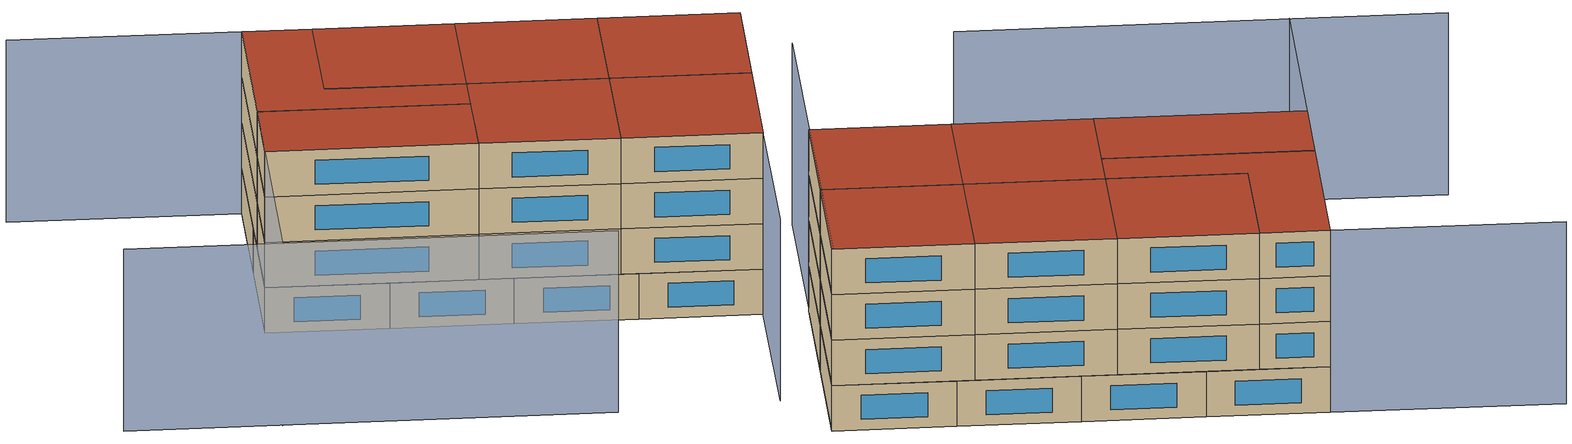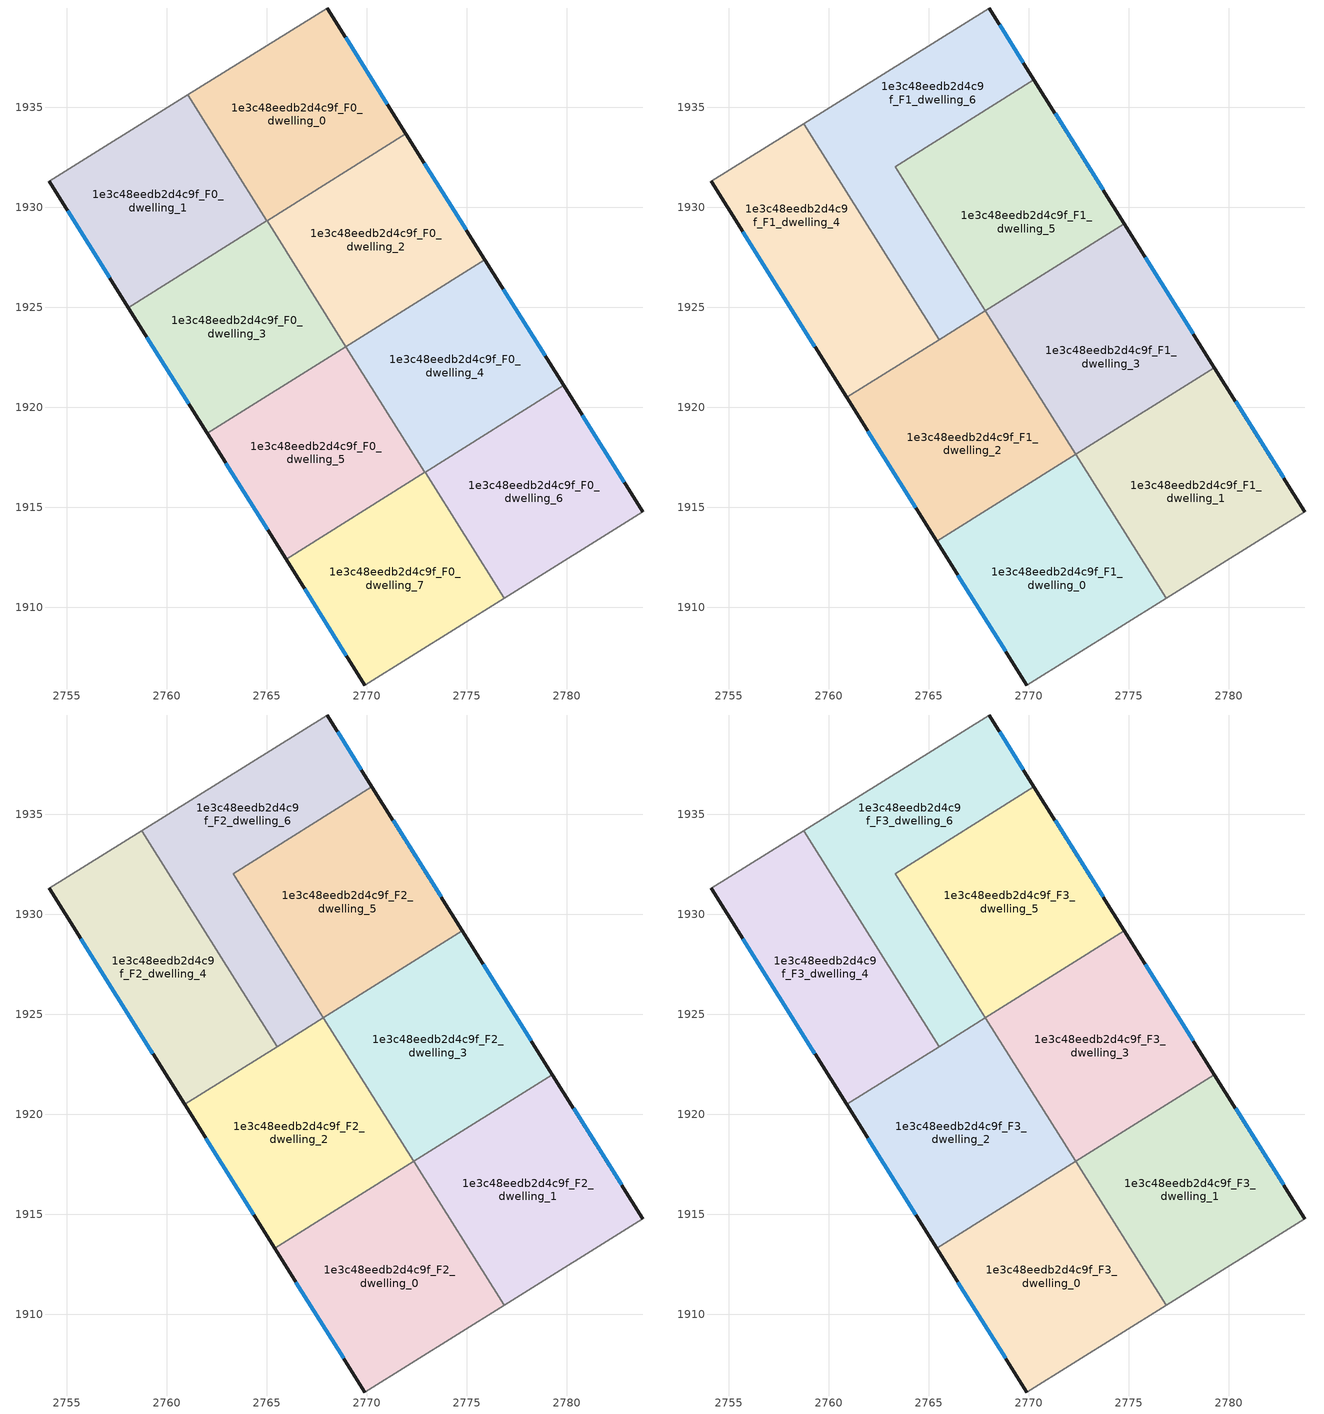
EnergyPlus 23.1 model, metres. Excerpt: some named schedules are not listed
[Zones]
1e3c48eedb2d4c9f_F0_dwelling_0
 floor ground (EU_floor_Construction): 2768.01,1939.96 2771.95,1933.68 2765,1929.33 2761.06,1935.62 z0
 wall outside (EU_wall_Construction): 2771.95,1933.68 2768.01,1939.96 z0:3
 wall to 1e3c48eedb2d4c9f_F0_dwelling_1 (EU_wall_Construction): 2761.06,1935.62 2765,1929.33 z0:3
 wall adiabatic (EU_wall_Construction): 2768.01,1939.96 2761.06,1935.62 z0:3
 wall to 1e3c48eedb2d4c9f_F0_dwelling_2 (EU_wall_Construction): 2765.01,1929.33 2771.95,1933.68 z0:3
 wall to 1e3c48eedb2d4c9f_F0_dwelling_3 (EU_wall_Construction): 2765,1929.33 2765.01,1929.33 z0:3
 window (EU_Window_Construction): 2771.02,1935.15 2768.94,1938.48 z0.7:2.3
1e3c48eedb2d4c9f_F0_dwelling_1
 floor ground (EU_floor_Construction): 2761.06,1935.62 2765,1929.33 2758.08,1924.99 2754.12,1931.3 z0
 wall outside (EU_wall_Construction): 2754.12,1931.3 2758.08,1924.99 z0:3
 wall adiabatic (EU_wall_Construction): 2761.06,1935.62 2754.12,1931.3 z0:3
 wall to 1e3c48eedb2d4c9f_F0_dwelling_3 (EU_wall_Construction): 2758.08,1924.99 2765,1929.33 z0:3
 window (EU_Window_Construction): 2755.05,1929.82 2757.15,1926.47 z0.7:2.3
1e3c48eedb2d4c9f_F0_dwelling_2
 floor ground (EU_floor_Construction): 2771.95,1933.68 2775.89,1927.39 2768.96,1923.04 2765.01,1929.33 z0
 wall outside (EU_wall_Construction): 2775.89,1927.39 2771.95,1933.68 z0:3
 wall to 1e3c48eedb2d4c9f_F0_dwelling_3 (EU_wall_Construction): 2765.01,1929.33 2768.96,1923.04 z0:3
 wall to 1e3c48eedb2d4c9f_F0_dwelling_4 (EU_wall_Construction): 2768.96,1923.04 2775.89,1927.39 z0:3
 window (EU_Window_Construction): 2774.97,1928.86 2772.87,1932.2 z0.7:2.3
1e3c48eedb2d4c9f_F0_dwelling_3
 floor ground (EU_floor_Construction): 2765.01,1929.33 2768.96,1923.04 2762.02,1918.7 2758.08,1924.99 z0
 wall outside (EU_wall_Construction): 2758.08,1924.99 2762.02,1918.7 z0:3
 wall to 1e3c48eedb2d4c9f_F0_dwelling_5 (EU_wall_Construction): 2762.02,1918.7 2768.96,1923.04 z0:3
 window (EU_Window_Construction): 2759.01,1923.51 2761.1,1920.17 z0.7:2.3
1e3c48eedb2d4c9f_F0_dwelling_4
 floor ground (EU_floor_Construction): 2775.89,1927.39 2779.84,1921.09 2772.9,1916.75 2768.96,1923.04 z0
 wall outside (EU_wall_Construction): 2779.84,1921.09 2775.89,1927.39 z0:3
 wall to 1e3c48eedb2d4c9f_F0_dwelling_5 (EU_wall_Construction): 2768.96,1923.04 2772.9,1916.75 z0:3
 wall to 1e3c48eedb2d4c9f_F0_dwelling_6 (EU_wall_Construction): 2772.91,1916.75 2779.84,1921.09 z0:3
 wall to 1e3c48eedb2d4c9f_F0_dwelling_7 (EU_wall_Construction): 2772.9,1916.75 2772.91,1916.75 z0:3
 window (EU_Window_Construction): 2778.91,1922.57 2776.82,1925.91 z0.7:2.3
 ceiling adiabatic (EU_roof_Construction): 2779.84,1921.09 2779.27,1921.99 2772.34,1917.65 2772.9,1916.75 z3
1e3c48eedb2d4c9f_F0_dwelling_5
 floor ground (EU_floor_Construction): 2768.96,1923.04 2772.9,1916.75 2765.97,1912.4 2762.02,1918.7 z0
 wall outside (EU_wall_Construction): 2762.02,1918.7 2765.97,1912.4 z0:3
 wall to 1e3c48eedb2d4c9f_F0_dwelling_7 (EU_wall_Construction): 2765.97,1912.4 2772.9,1916.75 z0:3
 window (EU_Window_Construction): 2762.95,1917.22 2765.04,1913.88 z0.7:2.3
1e3c48eedb2d4c9f_F0_dwelling_6
 floor ground (EU_floor_Construction): 2779.84,1921.09 2783.79,1914.78 2776.86,1910.46 2772.91,1916.75 z0
 wall outside (EU_wall_Construction): 2783.79,1914.78 2779.84,1921.09 z0:3
 wall to 1e3c48eedb2d4c9f_F0_dwelling_7 (EU_wall_Construction): 2772.91,1916.75 2776.86,1910.46 z0:3
 wall adiabatic (EU_wall_Construction): 2776.86,1910.46 2783.79,1914.78 z0:3
 window (EU_Window_Construction): 2782.87,1916.26 2780.77,1919.61 z0.7:2.3
1e3c48eedb2d4c9f_F0_dwelling_7
 floor ground (EU_floor_Construction): 2772.91,1916.75 2776.86,1910.46 2769.9,1906.13 2765.97,1912.4 z0
 wall outside (EU_wall_Construction): 2765.97,1912.4 2769.9,1906.13 z0:3
 wall adiabatic (EU_wall_Construction): 2769.9,1906.13 2776.86,1910.46 z0:3
 window (EU_Window_Construction): 2766.89,1910.93 2768.97,1907.6 z0.7:2.3
1e3c48eedb2d4c9f_F1_dwelling_0
 floor to 1e3c48eedb2d4c9f_F0_dwelling_7 (EU_floor_Construction): 2772.91,1916.75 2776.85,1910.46 2769.9,1906.13 2765.97,1912.4 z3
 floor to 1e3c48eedb2d4c9f_F0_dwelling_5 (EU_floor_Construction): 2772.34,1917.65 2772.9,1916.75 2765.97,1912.4 2765.4,1913.3 z3
 floor adiabatic (EU_floor_Construction): 2772.35,1917.65 2772.91,1916.75 2772.9,1916.75 2772.34,1917.65 z3
 wall outside (EU_wall_Construction): 2765.4,1913.3 2769.9,1906.13 z3:6
 wall adiabatic (EU_wall_Construction): 2769.9,1906.13 2776.85,1910.46 z3:6
 wall to 1e3c48eedb2d4c9f_F1_dwelling_2 (EU_wall_Construction): 2772.34,1917.65 2765.4,1913.3 z3:6
 wall to 1e3c48eedb2d4c9f_F1_dwelling_1 (EU_wall_Construction): 2776.85,1910.46 2772.35,1917.65 z3:6
 wall to 1e3c48eedb2d4c9f_F1_dwelling_3 (EU_wall_Construction): 2772.35,1917.65 2772.34,1917.65 z3:6
 window (EU_Window_Construction): 2766.46,1911.62 2768.84,1907.81 z3.7:5.3
1e3c48eedb2d4c9f_F1_dwelling_1
 floor to 1e3c48eedb2d4c9f_F0_dwelling_6 (EU_floor_Construction): 2779.84,1921.09 2783.79,1914.78 2776.86,1910.46 2772.91,1916.75 z3
 floor adiabatic (EU_floor_Construction): 2779.27,1921.99 2779.84,1921.09 2772.91,1916.75 2772.35,1917.65 z3
 wall outside (EU_wall_Construction): 2783.79,1914.78 2779.27,1921.99 z3:6
 wall adiabatic (EU_wall_Construction): 2776.85,1910.46 2783.79,1914.78 z3:6
 wall to 1e3c48eedb2d4c9f_F1_dwelling_3 (EU_wall_Construction): 2779.27,1921.99 2772.35,1917.65 z3:6
 window (EU_Window_Construction): 2782.73,1916.47 2780.34,1920.3 z3.7:5.3
1e3c48eedb2d4c9f_F1_dwelling_2
 floor to 1e3c48eedb2d4c9f_F0_dwelling_5 (EU_floor_Construction): 2768.96,1923.04 2772.34,1917.65 2765.4,1913.3 2762.02,1918.7 z3
 floor to 1e3c48eedb2d4c9f_F0_dwelling_3 (EU_floor_Construction): 2767.83,1924.84 2768.96,1923.04 2762.02,1918.7 2760.9,1920.49 z3
 wall outside (EU_wall_Construction): 2760.9,1920.49 2765.4,1913.3 z3:6
 wall to 1e3c48eedb2d4c9f_F1_dwelling_3 (EU_wall_Construction): 2772.34,1917.65 2767.83,1924.84 z3:6
 wall to 1e3c48eedb2d4c9f_F1_dwelling_4 (EU_wall_Construction): 2765.51,1923.39 2760.9,1920.49 z3:6
 wall to 1e3c48eedb2d4c9f_F1_dwelling_6 (EU_wall_Construction): 2767.83,1924.84 2765.51,1923.39 z3:6
 window (EU_Window_Construction): 2761.95,1918.8 2764.34,1914.99 z3.7:5.3
1e3c48eedb2d4c9f_F1_dwelling_3
 floor to 1e3c48eedb2d4c9f_F0_dwelling_4 (EU_floor_Construction): 2775.89,1927.39 2779.27,1921.99 2772.34,1917.65 2768.96,1923.04 z3
 floor to 1e3c48eedb2d4c9f_F0_dwelling_2 (EU_floor_Construction): 2774.77,1929.18 2775.89,1927.39 2768.96,1923.04 2767.83,1924.84 z3
 wall outside (EU_wall_Construction): 2779.27,1921.99 2774.77,1929.18 z3:6
 wall to 1e3c48eedb2d4c9f_F1_dwelling_5 (EU_wall_Construction): 2774.77,1929.18 2767.83,1924.84 z3:6
 window (EU_Window_Construction): 2778.22,1923.68 2775.82,1927.5 z3.7:5.3
1e3c48eedb2d4c9f_F1_dwelling_4
 floor to 1e3c48eedb2d4c9f_F0_dwelling_1 (EU_floor_Construction): 2758.75,1934.18 2762.7,1927.88 2758.08,1924.99 2754.12,1931.3 z3
 floor to 1e3c48eedb2d4c9f_F0_dwelling_3 (EU_floor_Construction): 2762.7,1927.88 2765.51,1923.39 2760.9,1920.49 2758.08,1924.99 z3
 wall outside (EU_wall_Construction): 2754.12,1931.3 2760.9,1920.49 z3:6
 wall adiabatic (EU_wall_Construction): 2758.75,1934.18 2754.12,1931.3 z3:6
 wall to 1e3c48eedb2d4c9f_F1_dwelling_6 (EU_wall_Construction): 2765.51,1923.39 2758.75,1934.18 z3:6
 window (EU_Window_Construction): 2755.71,1928.76 2759.31,1923.03 z3.7:5.3
1e3c48eedb2d4c9f_F1_dwelling_5
 floor to 1e3c48eedb2d4c9f_F0_dwelling_2 (EU_floor_Construction): 2771.95,1933.68 2774.77,1929.18 2767.83,1924.84 2765.01,1929.34 z3
 floor to 1e3c48eedb2d4c9f_F0_dwelling_0 (EU_floor_Construction): 2770.26,1936.38 2771.95,1933.68 2765.01,1929.34 2763.32,1932.03 z3
 wall outside (EU_wall_Construction): 2774.77,1929.18 2770.26,1936.38 z3:6
 wall to 1e3c48eedb2d4c9f_F1_dwelling_6 (EU_wall_Construction): 2770.26,1936.38 2763.32,1932.03 2767.83,1924.84 z3:6
 window (EU_Window_Construction): 2773.71,1930.87 2771.31,1934.69 z3.7:5.3
1e3c48eedb2d4c9f_F1_dwelling_6
 floor to 1e3c48eedb2d4c9f_F0_dwelling_0 (EU_floor_Construction): 2768.01,1939.96 2770.26,1936.38 2763.32,1932.03 2765.01,1929.34 2765,1929.33 2761.06,1935.62 z3
 floor to 1e3c48eedb2d4c9f_F0_dwelling_1 (EU_floor_Construction): 2761.06,1935.62 2765,1929.33 2762.7,1927.88 2758.75,1934.18 z3
 floor to 1e3c48eedb2d4c9f_F0_dwelling_3 (EU_floor_Construction): 2765.01,1929.33 2767.83,1924.84 2765.51,1923.39 2762.7,1927.88 z3
 wall outside (EU_wall_Construction): 2770.26,1936.38 2768.01,1939.96 z3:6
 wall adiabatic (EU_wall_Construction): 2768.01,1939.96 2758.75,1934.18 z3:6
 window (EU_Window_Construction): 2769.73,1937.22 2768.54,1939.12 z3.7:5.3
1e3c48eedb2d4c9f_F2_dwelling_0
 floor to 1e3c48eedb2d4c9f_F1_dwelling_0 (EU_floor_Construction): 2772.35,1917.65 2776.85,1910.46 2769.9,1906.13 2765.4,1913.3 2772.34,1917.65 z6
 wall outside (EU_wall_Construction): 2765.4,1913.3 2769.9,1906.13 z6:9
 wall adiabatic (EU_wall_Construction): 2769.9,1906.13 2776.85,1910.46 z6:9
 wall to 1e3c48eedb2d4c9f_F2_dwelling_2 (EU_wall_Construction): 2772.34,1917.65 2765.4,1913.3 z6:9
 wall to 1e3c48eedb2d4c9f_F2_dwelling_1 (EU_wall_Construction): 2776.85,1910.46 2772.35,1917.65 z6:9
 wall to 1e3c48eedb2d4c9f_F2_dwelling_3 (EU_wall_Construction): 2772.35,1917.65 2772.34,1917.65 z6:9
 window (EU_Window_Construction): 2766.46,1911.62 2768.84,1907.81 z6.7:8.3
1e3c48eedb2d4c9f_F2_dwelling_1
 floor to 1e3c48eedb2d4c9f_F1_dwelling_1 (EU_floor_Construction): 2779.27,1921.99 2783.79,1914.78 2776.85,1910.46 2772.35,1917.65 z6
 wall outside (EU_wall_Construction): 2783.79,1914.78 2779.27,1921.99 z6:9
 wall adiabatic (EU_wall_Construction): 2776.85,1910.46 2783.79,1914.78 z6:9
 wall to 1e3c48eedb2d4c9f_F2_dwelling_3 (EU_wall_Construction): 2779.27,1921.99 2772.35,1917.65 z6:9
 window (EU_Window_Construction): 2782.73,1916.47 2780.34,1920.3 z6.7:8.3
1e3c48eedb2d4c9f_F2_dwelling_2
 floor to 1e3c48eedb2d4c9f_F1_dwelling_2 (EU_floor_Construction): 2767.83,1924.84 2772.34,1917.65 2765.4,1913.3 2760.9,1920.49 z6
 wall outside (EU_wall_Construction): 2760.9,1920.49 2765.4,1913.3 z6:9
 wall to 1e3c48eedb2d4c9f_F2_dwelling_3 (EU_wall_Construction): 2772.34,1917.65 2767.83,1924.84 z6:9
 wall to 1e3c48eedb2d4c9f_F2_dwelling_4 (EU_wall_Construction): 2765.51,1923.39 2760.9,1920.49 z6:9
 wall to 1e3c48eedb2d4c9f_F2_dwelling_6 (EU_wall_Construction): 2767.83,1924.84 2765.51,1923.39 z6:9
 window (EU_Window_Construction): 2761.95,1918.8 2764.34,1914.99 z6.7:8.3
1e3c48eedb2d4c9f_F2_dwelling_3
 floor to 1e3c48eedb2d4c9f_F1_dwelling_3 (EU_floor_Construction): 2774.77,1929.18 2779.27,1921.99 2772.34,1917.65 2767.83,1924.84 z6
 wall outside (EU_wall_Construction): 2779.27,1921.99 2774.77,1929.18 z6:9
 wall to 1e3c48eedb2d4c9f_F2_dwelling_5 (EU_wall_Construction): 2774.77,1929.18 2767.83,1924.84 z6:9
 window (EU_Window_Construction): 2778.22,1923.68 2775.82,1927.5 z6.7:8.3
1e3c48eedb2d4c9f_F2_dwelling_4
 floor to 1e3c48eedb2d4c9f_F1_dwelling_4 (EU_floor_Construction): 2758.75,1934.18 2765.51,1923.39 2760.9,1920.49 2754.12,1931.3 z6
 wall outside (EU_wall_Construction): 2754.12,1931.3 2760.9,1920.49 z6:9
 wall adiabatic (EU_wall_Construction): 2758.75,1934.18 2754.12,1931.3 z6:9
 wall to 1e3c48eedb2d4c9f_F2_dwelling_6 (EU_wall_Construction): 2765.51,1923.39 2758.75,1934.18 z6:9
 window (EU_Window_Construction): 2755.71,1928.76 2759.31,1923.03 z6.7:8.3
1e3c48eedb2d4c9f_F2_dwelling_5
 floor to 1e3c48eedb2d4c9f_F1_dwelling_5 (EU_floor_Construction): 2770.26,1936.38 2774.77,1929.18 2767.83,1924.84 2763.32,1932.03 z6
 wall outside (EU_wall_Construction): 2774.77,1929.18 2770.26,1936.38 z6:9
 wall to 1e3c48eedb2d4c9f_F2_dwelling_6 (EU_wall_Construction): 2770.26,1936.38 2763.32,1932.03 2767.83,1924.84 z6:9
 window (EU_Window_Construction): 2773.71,1930.87 2771.31,1934.69 z6.7:8.3
1e3c48eedb2d4c9f_F2_dwelling_6
 floor to 1e3c48eedb2d4c9f_F1_dwelling_6 (EU_floor_Construction): 2768.01,1939.96 2770.26,1936.38 2763.32,1932.03 2767.83,1924.84 2765.51,1923.39 2758.75,1934.18 z6
 wall outside (EU_wall_Construction): 2770.26,1936.38 2768.01,1939.96 z6:9
 wall adiabatic (EU_wall_Construction): 2768.01,1939.96 2758.75,1934.18 z6:9
 window (EU_Window_Construction): 2769.73,1937.22 2768.54,1939.12 z6.7:8.3
1e3c48eedb2d4c9f_F3_dwelling_0
 floor to 1e3c48eedb2d4c9f_F2_dwelling_0 (EU_floor_Construction): 2772.35,1917.65 2776.85,1910.46 2769.9,1906.13 2765.4,1913.3 2772.34,1917.65 z9
 wall outside (EU_wall_Construction): 2765.4,1913.3 2769.9,1906.13 z9:12
 wall adiabatic (EU_wall_Construction): 2769.9,1906.13 2776.85,1910.46 z9:12
 wall to 1e3c48eedb2d4c9f_F3_dwelling_2 (EU_wall_Construction): 2772.34,1917.65 2765.4,1913.3 z9:12
 wall to 1e3c48eedb2d4c9f_F3_dwelling_1 (EU_wall_Construction): 2776.85,1910.46 2772.35,1917.65 z9:12
 wall to 1e3c48eedb2d4c9f_F3_dwelling_3 (EU_wall_Construction): 2772.35,1917.65 2772.34,1917.65 z9:12
 window (EU_Window_Construction): 2766.46,1911.62 2768.84,1907.81 z9.7:11.3
 roof outside (EU_roof_Construction): 2776.85,1910.46 2772.35,1917.65 2772.34,1917.65 2765.4,1913.3 2769.9,1906.13 z12
1e3c48eedb2d4c9f_F3_dwelling_1
 floor to 1e3c48eedb2d4c9f_F2_dwelling_1 (EU_floor_Construction): 2779.27,1921.99 2783.79,1914.78 2776.85,1910.46 2772.35,1917.65 z9
 wall outside (EU_wall_Construction): 2783.79,1914.78 2779.27,1921.99 z9:12
 wall adiabatic (EU_wall_Construction): 2776.85,1910.46 2783.79,1914.78 z9:12
 wall to 1e3c48eedb2d4c9f_F3_dwelling_3 (EU_wall_Construction): 2779.27,1921.99 2772.35,1917.65 z9:12
 window (EU_Window_Construction): 2782.73,1916.47 2780.34,1920.3 z9.7:11.3
 roof outside (EU_roof_Construction): 2783.79,1914.78 2779.27,1921.99 2772.35,1917.65 2776.85,1910.46 z12
1e3c48eedb2d4c9f_F3_dwelling_2
 floor to 1e3c48eedb2d4c9f_F2_dwelling_2 (EU_floor_Construction): 2767.83,1924.84 2772.34,1917.65 2765.4,1913.3 2760.9,1920.49 z9
 wall outside (EU_wall_Construction): 2760.9,1920.49 2765.4,1913.3 z9:12
 wall to 1e3c48eedb2d4c9f_F3_dwelling_3 (EU_wall_Construction): 2772.34,1917.65 2767.83,1924.84 z9:12
 wall to 1e3c48eedb2d4c9f_F3_dwelling_4 (EU_wall_Construction): 2765.51,1923.39 2760.9,1920.49 z9:12
 wall to 1e3c48eedb2d4c9f_F3_dwelling_6 (EU_wall_Construction): 2767.83,1924.84 2765.51,1923.39 z9:12
 window (EU_Window_Construction): 2761.95,1918.8 2764.34,1914.99 z9.7:11.3
 roof outside (EU_roof_Construction): 2772.34,1917.65 2767.83,1924.84 2760.9,1920.49 2765.4,1913.3 z12
1e3c48eedb2d4c9f_F3_dwelling_3
 floor to 1e3c48eedb2d4c9f_F2_dwelling_3 (EU_floor_Construction): 2774.77,1929.18 2779.27,1921.99 2772.34,1917.65 2767.83,1924.84 z9
 wall outside (EU_wall_Construction): 2779.27,1921.99 2774.77,1929.18 z9:12
 wall to 1e3c48eedb2d4c9f_F3_dwelling_5 (EU_wall_Construction): 2774.77,1929.18 2767.83,1924.84 z9:12
 window (EU_Window_Construction): 2778.22,1923.68 2775.82,1927.5 z9.7:11.3
 roof outside (EU_roof_Construction): 2779.27,1921.99 2774.77,1929.18 2767.83,1924.84 2772.34,1917.65 z12
1e3c48eedb2d4c9f_F3_dwelling_4
 floor to 1e3c48eedb2d4c9f_F2_dwelling_4 (EU_floor_Construction): 2758.75,1934.18 2765.51,1923.39 2760.9,1920.49 2754.12,1931.3 z9
 wall outside (EU_wall_Construction): 2754.12,1931.3 2760.9,1920.49 z9:12
 wall adiabatic (EU_wall_Construction): 2758.75,1934.18 2754.12,1931.3 z9:12
 wall to 1e3c48eedb2d4c9f_F3_dwelling_6 (EU_wall_Construction): 2765.51,1923.39 2758.75,1934.18 z9:12
 window (EU_Window_Construction): 2755.71,1928.76 2759.31,1923.03 z9.7:11.3
 roof outside (EU_roof_Construction): 2765.51,1923.39 2758.75,1934.18 2754.12,1931.3 2760.9,1920.49 z12
1e3c48eedb2d4c9f_F3_dwelling_5
 floor to 1e3c48eedb2d4c9f_F2_dwelling_5 (EU_floor_Construction): 2770.26,1936.38 2774.77,1929.18 2767.83,1924.84 2763.32,1932.03 z9
 wall outside (EU_wall_Construction): 2774.77,1929.18 2770.26,1936.38 z9:12
 wall to 1e3c48eedb2d4c9f_F3_dwelling_6 (EU_wall_Construction): 2770.26,1936.38 2763.32,1932.03 2767.83,1924.84 z9:12
 window (EU_Window_Construction): 2773.71,1930.87 2771.31,1934.69 z9.7:11.3
 roof outside (EU_roof_Construction): 2774.77,1929.18 2770.26,1936.38 2763.32,1932.03 2767.83,1924.84 z12
1e3c48eedb2d4c9f_F3_dwelling_6
 floor to 1e3c48eedb2d4c9f_F2_dwelling_6 (EU_floor_Construction): 2768.01,1939.96 2770.26,1936.38 2763.32,1932.03 2767.83,1924.84 2765.51,1923.39 2758.75,1934.18 z9
 wall outside (EU_wall_Construction): 2770.26,1936.38 2768.01,1939.96 z9:12
 wall adiabatic (EU_wall_Construction): 2768.01,1939.96 2758.75,1934.18 z9:12
 window (EU_Window_Construction): 2769.73,1937.22 2768.54,1939.12 z9.7:11.3
 roof outside (EU_roof_Construction): 2767.83,1924.84 2763.32,1932.03 2770.26,1936.38 2768.01,1939.96 2758.75,1934.18 2765.51,1923.39 z12
shading: 2759.88,1899.88 2783.77,1914.84 / 2738.46,1932.69 2754.1,1907.73 / 2760.59,1951.87 2768.01,1939.96 / 2768.01,1939.96 2743.45,1924.65 z0:12
[Building]
EU S2 Campaign: North Axis=0; Terrain=City; Solar Distribution=FullExterior
[Site:Location]
Budapest.Ferenc.Liszt.Intl.AP: Latitude=47.437; Longitude=19.256; Time Zone=1; Elevation=185
[SizingPeriod:WeatherFileDays]
AnnualSizingPeriod: Begin Month=1; Begin Day of Month=1; End Month=12; End Day of Month=31; Day of Week for Start Day=Monday; Use Weather File Daylight Saving Period=No; Use Weather File Rain and Snow Indicators=No
[MATERIAL]
EU_InternalMass_Material: Roughness=MediumRough; Thickness=0.1; Conductivity=1; Density=1800; Specific Heat=900; Thermal Absorptance=0.9; Solar Absorptance=0.7; Visible Absorptance=0.7
[MATERIAL:NOMASS] Roughness=MediumRough; Thermal Absorptance=0.9; Solar Absorptance=0.7; Visible Absorptance=0.7
Name | Thermal Resistance
EU_wall_NoMass | 0.832559
EU_roof_NoMass | 1.39638
EU_floor_NoMass | 0.872794
[WINDOWMATERIAL:SIMPLEGLAZINGSYSTEM]
EU_Window_SimpleGlazing: UFactor=2.79869; Solar Heat Gain Coefficient=0.75; Visible Transmittance=0.75
[CONSTRUCTION]
EU_wall_Construction: EU_wall_NoMass
EU_roof_Construction: EU_roof_NoMass
EU_floor_Construction: EU_floor_NoMass
EU_Window_Construction: EU_Window_SimpleGlazing
EU_InternalMass_Construction: EU_InternalMass_Material
[ZONE] Type=1; Multiplier=1; Ceiling Height=autocalculate; Floor Area=autocalculate; Part of Total Floor Area=Yes
Name | Volume
1e3c48eedb2d4c9f_F0_dwelling_0; 1e3c48eedb2d4c9f_F0_dwelling_7 | 182.369
1e3c48eedb2d4c9f_F1_dwelling_0; 1e3c48eedb2d4c9f_F2_dwelling_0; 1e3c48eedb2d4c9f_F3_dwelling_0 | 208.427
1e3c48eedb2d4c9f_F0_dwelling_1 | 182.34
1e3c48eedb2d4c9f_F1_dwelling_1; 1e3c48eedb2d4c9f_F2_dwelling_1; 1e3c48eedb2d4c9f_F3_dwelling_1 | 208.41
1e3c48eedb2d4c9f_F0_dwelling_2 | 182.37
1e3c48eedb2d4c9f_F1_dwelling_2; 1e3c48eedb2d4c9f_F2_dwelling_2; 1e3c48eedb2d4c9f_F3_dwelling_2 | 208.417
1e3c48eedb2d4c9f_F0_dwelling_3 | 182.359
1e3c48eedb2d4c9f_F1_dwelling_3; 1e3c48eedb2d4c9f_F2_dwelling_3; 1e3c48eedb2d4c9f_F3_dwelling_3 | 208.408
1e3c48eedb2d4c9f_F0_dwelling_4 | 182.384
1e3c48eedb2d4c9f_F1_dwelling_4; 1e3c48eedb2d4c9f_F2_dwelling_4; 1e3c48eedb2d4c9f_F3_dwelling_4 | 208.409
1e3c48eedb2d4c9f_F0_dwelling_5 | 182.373
1e3c48eedb2d4c9f_F1_dwelling_5; 1e3c48eedb2d4c9f_F2_dwelling_5; 1e3c48eedb2d4c9f_F3_dwelling_5 | 208.386
1e3c48eedb2d4c9f_F0_dwelling_6 | 182.353
1e3c48eedb2d4c9f_F1_dwelling_6; 1e3c48eedb2d4c9f_F2_dwelling_6; 1e3c48eedb2d4c9f_F3_dwelling_6 | 208.431
[INTERNALMASS] Construction=EU_InternalMass_Construction
Name | Zone or ZoneList | Surface Area
1e3c48eedb2d4c9f_F0_dwelling_0_EU_InternalMass | 1e3c48eedb2d4c9f_F0_dwelling_0 | 60.7899
1e3c48eedb2d4c9f_F0_dwelling_1_EU_InternalMass | 1e3c48eedb2d4c9f_F0_dwelling_1 | 60.78
1e3c48eedb2d4c9f_F0_dwelling_2_EU_InternalMass | 1e3c48eedb2d4c9f_F0_dwelling_2 | 60.7899
1e3c48eedb2d4c9f_F0_dwelling_3_EU_InternalMass | 1e3c48eedb2d4c9f_F0_dwelling_3 | 60.7862
1e3c48eedb2d4c9f_F0_dwelling_4_EU_InternalMass | 1e3c48eedb2d4c9f_F0_dwelling_4 | 60.7948
1e3c48eedb2d4c9f_F0_dwelling_5_EU_InternalMass | 1e3c48eedb2d4c9f_F0_dwelling_5 | 60.791
1e3c48eedb2d4c9f_F0_dwelling_6_EU_InternalMass | 1e3c48eedb2d4c9f_F0_dwelling_6 | 60.7842
1e3c48eedb2d4c9f_F0_dwelling_7_EU_InternalMass | 1e3c48eedb2d4c9f_F0_dwelling_7 | 60.7895
1e3c48eedb2d4c9f_F1_dwelling_0_EU_InternalMass | 1e3c48eedb2d4c9f_F1_dwelling_0 | 69.4768
1e3c48eedb2d4c9f_F1_dwelling_1_EU_InternalMass | 1e3c48eedb2d4c9f_F1_dwelling_1 | 69.4718
1e3c48eedb2d4c9f_F1_dwelling_2_EU_InternalMass | 1e3c48eedb2d4c9f_F1_dwelling_2 | 69.4703
1e3c48eedb2d4c9f_F1_dwelling_3_EU_InternalMass | 1e3c48eedb2d4c9f_F1_dwelling_3 | 69.4713
1e3c48eedb2d4c9f_F1_dwelling_4_EU_InternalMass | 1e3c48eedb2d4c9f_F1_dwelling_4 | 69.4729
1e3c48eedb2d4c9f_F1_dwelling_5_EU_InternalMass | 1e3c48eedb2d4c9f_F1_dwelling_5 | 69.4642
1e3c48eedb2d4c9f_F1_dwelling_6_EU_InternalMass | 1e3c48eedb2d4c9f_F1_dwelling_6 | 69.4727
1e3c48eedb2d4c9f_F2_dwelling_0_EU_InternalMass | 1e3c48eedb2d4c9f_F2_dwelling_0 | 69.4768
1e3c48eedb2d4c9f_F2_dwelling_1_EU_InternalMass | 1e3c48eedb2d4c9f_F2_dwelling_1 | 69.4718
1e3c48eedb2d4c9f_F2_dwelling_2_EU_InternalMass | 1e3c48eedb2d4c9f_F2_dwelling_2 | 69.4703
1e3c48eedb2d4c9f_F2_dwelling_3_EU_InternalMass | 1e3c48eedb2d4c9f_F2_dwelling_3 | 69.4713
1e3c48eedb2d4c9f_F2_dwelling_4_EU_InternalMass | 1e3c48eedb2d4c9f_F2_dwelling_4 | 69.4729
1e3c48eedb2d4c9f_F2_dwelling_5_EU_InternalMass | 1e3c48eedb2d4c9f_F2_dwelling_5 | 69.4642
1e3c48eedb2d4c9f_F2_dwelling_6_EU_InternalMass | 1e3c48eedb2d4c9f_F2_dwelling_6 | 69.4727
1e3c48eedb2d4c9f_F3_dwelling_0_EU_InternalMass | 1e3c48eedb2d4c9f_F3_dwelling_0 | 69.4768
1e3c48eedb2d4c9f_F3_dwelling_1_EU_InternalMass | 1e3c48eedb2d4c9f_F3_dwelling_1 | 69.4718
1e3c48eedb2d4c9f_F3_dwelling_2_EU_InternalMass | 1e3c48eedb2d4c9f_F3_dwelling_2 | 69.4703
1e3c48eedb2d4c9f_F3_dwelling_3_EU_InternalMass | 1e3c48eedb2d4c9f_F3_dwelling_3 | 69.4713
1e3c48eedb2d4c9f_F3_dwelling_4_EU_InternalMass | 1e3c48eedb2d4c9f_F3_dwelling_4 | 69.4729
1e3c48eedb2d4c9f_F3_dwelling_5_EU_InternalMass | 1e3c48eedb2d4c9f_F3_dwelling_5 | 69.4642
1e3c48eedb2d4c9f_F3_dwelling_6_EU_InternalMass | 1e3c48eedb2d4c9f_F3_dwelling_6 | 69.4727
[OTHEREQUIPMENT] Fuel Type=Electricity; Design Level Calculation Method=Watts/Area; Power per Zone Floor Area=1; Fraction Latent=0; Fraction Radiant=0; Fraction Lost=0; Carbon Dioxide Generation Rate=0; EndUse Subcategory=EU_Step8_InternalGains
Name | Zone or ZoneList or Space or SpaceList | Schedule
EU_Step8_InternalGain_1e3c48eedb2d4c9f_F0_dwelling_0_f000 | 1e3c48eedb2d4c9f_F0_dwelling_0 | EU_Step8_GainSchedule_1e3c48eedb2d4c9f_F0_dwelling_0_f000
EU_Step8_InternalGain_1e3c48eedb2d4c9f_F0_dwelling_1_f000 | 1e3c48eedb2d4c9f_F0_dwelling_1 | EU_Step8_GainSchedule_1e3c48eedb2d4c9f_F0_dwelling_1_f000
EU_Step8_InternalGain_1e3c48eedb2d4c9f_F0_dwelling_2_f000 | 1e3c48eedb2d4c9f_F0_dwelling_2 | EU_Step8_GainSchedule_1e3c48eedb2d4c9f_F0_dwelling_2_f000
EU_Step8_InternalGain_1e3c48eedb2d4c9f_F0_dwelling_3_f000 | 1e3c48eedb2d4c9f_F0_dwelling_3 | EU_Step8_GainSchedule_1e3c48eedb2d4c9f_F0_dwelling_3_f000
EU_Step8_InternalGain_1e3c48eedb2d4c9f_F0_dwelling_4_f000 | 1e3c48eedb2d4c9f_F0_dwelling_4 | EU_Step8_GainSchedule_1e3c48eedb2d4c9f_F0_dwelling_4_f000
EU_Step8_InternalGain_1e3c48eedb2d4c9f_F0_dwelling_5_f000 | 1e3c48eedb2d4c9f_F0_dwelling_5 | EU_Step8_GainSchedule_1e3c48eedb2d4c9f_F0_dwelling_5_f000
EU_Step8_InternalGain_1e3c48eedb2d4c9f_F0_dwelling_6_f000 | 1e3c48eedb2d4c9f_F0_dwelling_6 | EU_Step8_GainSchedule_1e3c48eedb2d4c9f_F0_dwelling_6_f000
EU_Step8_InternalGain_1e3c48eedb2d4c9f_F0_dwelling_7_f000 | 1e3c48eedb2d4c9f_F0_dwelling_7 | EU_Step8_GainSchedule_1e3c48eedb2d4c9f_F0_dwelling_7_f000
EU_Step8_InternalGain_1e3c48eedb2d4c9f_F1_dwelling_0_f000 | 1e3c48eedb2d4c9f_F1_dwelling_0 | EU_Step8_GainSchedule_1e3c48eedb2d4c9f_F1_dwelling_0_f000
EU_Step8_InternalGain_1e3c48eedb2d4c9f_F1_dwelling_1_f000 | 1e3c48eedb2d4c9f_F1_dwelling_1 | EU_Step8_GainSchedule_1e3c48eedb2d4c9f_F1_dwelling_1_f000
EU_Step8_InternalGain_1e3c48eedb2d4c9f_F1_dwelling_2_f000 | 1e3c48eedb2d4c9f_F1_dwelling_2 | EU_Step8_GainSchedule_1e3c48eedb2d4c9f_F1_dwelling_2_f000
EU_Step8_InternalGain_1e3c48eedb2d4c9f_F1_dwelling_3_f000 | 1e3c48eedb2d4c9f_F1_dwelling_3 | EU_Step8_GainSchedule_1e3c48eedb2d4c9f_F1_dwelling_3_f000
EU_Step8_InternalGain_1e3c48eedb2d4c9f_F1_dwelling_4_f000 | 1e3c48eedb2d4c9f_F1_dwelling_4 | EU_Step8_GainSchedule_1e3c48eedb2d4c9f_F1_dwelling_4_f000
EU_Step8_InternalGain_1e3c48eedb2d4c9f_F1_dwelling_5_f000 | 1e3c48eedb2d4c9f_F1_dwelling_5 | EU_Step8_GainSchedule_1e3c48eedb2d4c9f_F1_dwelling_5_f000
EU_Step8_InternalGain_1e3c48eedb2d4c9f_F1_dwelling_6_f000 | 1e3c48eedb2d4c9f_F1_dwelling_6 | EU_Step8_GainSchedule_1e3c48eedb2d4c9f_F1_dwelling_6_f000
EU_Step8_InternalGain_1e3c48eedb2d4c9f_F2_dwelling_0_f000 | 1e3c48eedb2d4c9f_F2_dwelling_0 | EU_Step8_GainSchedule_1e3c48eedb2d4c9f_F2_dwelling_0_f000
EU_Step8_InternalGain_1e3c48eedb2d4c9f_F2_dwelling_1_f000 | 1e3c48eedb2d4c9f_F2_dwelling_1 | EU_Step8_GainSchedule_1e3c48eedb2d4c9f_F2_dwelling_1_f000
EU_Step8_InternalGain_1e3c48eedb2d4c9f_F2_dwelling_2_f000 | 1e3c48eedb2d4c9f_F2_dwelling_2 | EU_Step8_GainSchedule_1e3c48eedb2d4c9f_F2_dwelling_2_f000
EU_Step8_InternalGain_1e3c48eedb2d4c9f_F2_dwelling_3_f000 | 1e3c48eedb2d4c9f_F2_dwelling_3 | EU_Step8_GainSchedule_1e3c48eedb2d4c9f_F2_dwelling_3_f000
EU_Step8_InternalGain_1e3c48eedb2d4c9f_F2_dwelling_4_f000 | 1e3c48eedb2d4c9f_F2_dwelling_4 | EU_Step8_GainSchedule_1e3c48eedb2d4c9f_F2_dwelling_4_f000
EU_Step8_InternalGain_1e3c48eedb2d4c9f_F2_dwelling_5_f000 | 1e3c48eedb2d4c9f_F2_dwelling_5 | EU_Step8_GainSchedule_1e3c48eedb2d4c9f_F2_dwelling_5_f000
EU_Step8_InternalGain_1e3c48eedb2d4c9f_F2_dwelling_6_f000 | 1e3c48eedb2d4c9f_F2_dwelling_6 | EU_Step8_GainSchedule_1e3c48eedb2d4c9f_F2_dwelling_6_f000
EU_Step8_InternalGain_1e3c48eedb2d4c9f_F3_dwelling_0_f000 | 1e3c48eedb2d4c9f_F3_dwelling_0 | EU_Step8_GainSchedule_1e3c48eedb2d4c9f_F3_dwelling_0_f000
EU_Step8_InternalGain_1e3c48eedb2d4c9f_F3_dwelling_1_f000 | 1e3c48eedb2d4c9f_F3_dwelling_1 | EU_Step8_GainSchedule_1e3c48eedb2d4c9f_F3_dwelling_1_f000
EU_Step8_InternalGain_1e3c48eedb2d4c9f_F3_dwelling_2_f000 | 1e3c48eedb2d4c9f_F3_dwelling_2 | EU_Step8_GainSchedule_1e3c48eedb2d4c9f_F3_dwelling_2_f000
EU_Step8_InternalGain_1e3c48eedb2d4c9f_F3_dwelling_3_f000 | 1e3c48eedb2d4c9f_F3_dwelling_3 | EU_Step8_GainSchedule_1e3c48eedb2d4c9f_F3_dwelling_3_f000
EU_Step8_InternalGain_1e3c48eedb2d4c9f_F3_dwelling_4_f000 | 1e3c48eedb2d4c9f_F3_dwelling_4 | EU_Step8_GainSchedule_1e3c48eedb2d4c9f_F3_dwelling_4_f000
EU_Step8_InternalGain_1e3c48eedb2d4c9f_F3_dwelling_5_f000 | 1e3c48eedb2d4c9f_F3_dwelling_5 | EU_Step8_GainSchedule_1e3c48eedb2d4c9f_F3_dwelling_5_f000
EU_Step8_InternalGain_1e3c48eedb2d4c9f_F3_dwelling_6_f000 | 1e3c48eedb2d4c9f_F3_dwelling_6 | EU_Step8_GainSchedule_1e3c48eedb2d4c9f_F3_dwelling_6_f000
[ZONEVENTILATION:DESIGNFLOWRATE] Schedule=EU_AlwaysOn; Design Flow Rate Calculation Method=AirChanges/Hour; Air Changes per Hour=0.475469; Ventilation Type=Natural; Fan Pressure Rise=0; Fan Total Efficiency=1; Constant Term Coefficient=1; Temperature Term Coefficient=0; Velocity Term Coefficient=0; Velocity Squared Term Coefficient=0; Minimum Indoor Temperature=-100; Maximum Indoor Temperature=100; Delta Temperature=-100; Minimum Outdoor Temperature=-100; Maximum Outdoor Temperature=100; Maximum Wind Speed=40
Name | Zone or ZoneList or Space or SpaceList
EU_ConstantAir_1e3c48eedb2d4c9f_F0_dwelling_0 | 1e3c48eedb2d4c9f_F0_dwelling_0
EU_ConstantAir_1e3c48eedb2d4c9f_F0_dwelling_1 | 1e3c48eedb2d4c9f_F0_dwelling_1
EU_ConstantAir_1e3c48eedb2d4c9f_F0_dwelling_2 | 1e3c48eedb2d4c9f_F0_dwelling_2
EU_ConstantAir_1e3c48eedb2d4c9f_F0_dwelling_3 | 1e3c48eedb2d4c9f_F0_dwelling_3
EU_ConstantAir_1e3c48eedb2d4c9f_F0_dwelling_4 | 1e3c48eedb2d4c9f_F0_dwelling_4
EU_ConstantAir_1e3c48eedb2d4c9f_F0_dwelling_5 | 1e3c48eedb2d4c9f_F0_dwelling_5
EU_ConstantAir_1e3c48eedb2d4c9f_F0_dwelling_6 | 1e3c48eedb2d4c9f_F0_dwelling_6
EU_ConstantAir_1e3c48eedb2d4c9f_F0_dwelling_7 | 1e3c48eedb2d4c9f_F0_dwelling_7
EU_ConstantAir_1e3c48eedb2d4c9f_F1_dwelling_0 | 1e3c48eedb2d4c9f_F1_dwelling_0
EU_ConstantAir_1e3c48eedb2d4c9f_F1_dwelling_1 | 1e3c48eedb2d4c9f_F1_dwelling_1
EU_ConstantAir_1e3c48eedb2d4c9f_F1_dwelling_2 | 1e3c48eedb2d4c9f_F1_dwelling_2
EU_ConstantAir_1e3c48eedb2d4c9f_F1_dwelling_3 | 1e3c48eedb2d4c9f_F1_dwelling_3
EU_ConstantAir_1e3c48eedb2d4c9f_F1_dwelling_4 | 1e3c48eedb2d4c9f_F1_dwelling_4
EU_ConstantAir_1e3c48eedb2d4c9f_F1_dwelling_5 | 1e3c48eedb2d4c9f_F1_dwelling_5
EU_ConstantAir_1e3c48eedb2d4c9f_F1_dwelling_6 | 1e3c48eedb2d4c9f_F1_dwelling_6
EU_ConstantAir_1e3c48eedb2d4c9f_F2_dwelling_0 | 1e3c48eedb2d4c9f_F2_dwelling_0
EU_ConstantAir_1e3c48eedb2d4c9f_F2_dwelling_1 | 1e3c48eedb2d4c9f_F2_dwelling_1
EU_ConstantAir_1e3c48eedb2d4c9f_F2_dwelling_2 | 1e3c48eedb2d4c9f_F2_dwelling_2
EU_ConstantAir_1e3c48eedb2d4c9f_F2_dwelling_3 | 1e3c48eedb2d4c9f_F2_dwelling_3
EU_ConstantAir_1e3c48eedb2d4c9f_F2_dwelling_4 | 1e3c48eedb2d4c9f_F2_dwelling_4
EU_ConstantAir_1e3c48eedb2d4c9f_F2_dwelling_5 | 1e3c48eedb2d4c9f_F2_dwelling_5
EU_ConstantAir_1e3c48eedb2d4c9f_F2_dwelling_6 | 1e3c48eedb2d4c9f_F2_dwelling_6
EU_ConstantAir_1e3c48eedb2d4c9f_F3_dwelling_0 | 1e3c48eedb2d4c9f_F3_dwelling_0
EU_ConstantAir_1e3c48eedb2d4c9f_F3_dwelling_1 | 1e3c48eedb2d4c9f_F3_dwelling_1
EU_ConstantAir_1e3c48eedb2d4c9f_F3_dwelling_2 | 1e3c48eedb2d4c9f_F3_dwelling_2
EU_ConstantAir_1e3c48eedb2d4c9f_F3_dwelling_3 | 1e3c48eedb2d4c9f_F3_dwelling_3
EU_ConstantAir_1e3c48eedb2d4c9f_F3_dwelling_4 | 1e3c48eedb2d4c9f_F3_dwelling_4
EU_ConstantAir_1e3c48eedb2d4c9f_F3_dwelling_5 | 1e3c48eedb2d4c9f_F3_dwelling_5
EU_ConstantAir_1e3c48eedb2d4c9f_F3_dwelling_6 | 1e3c48eedb2d4c9f_F3_dwelling_6
[HVACTEMPLATE:THERMOSTAT] Constant Heating Setpoint=20; Constant Cooling Setpoint=50
EU_HeatOnly_1e3c48eedb2d4c9f_F0_dwelling_0; EU_HeatOnly_1e3c48eedb2d4c9f_F0_dwelling_1; EU_HeatOnly_1e3c48eedb2d4c9f_F0_dwelling_2; EU_HeatOnly_1e3c48eedb2d4c9f_F0_dwelling_3; EU_HeatOnly_1e3c48eedb2d4c9f_F0_dwelling_4; EU_HeatOnly_1e3c48eedb2d4c9f_F0_dwelling_5; EU_HeatOnly_1e3c48eedb2d4c9f_F0_dwelling_6; EU_HeatOnly_1e3c48eedb2d4c9f_F0_dwelling_7; EU_HeatOnly_1e3c48eedb2d4c9f_F1_dwelling_0; EU_HeatOnly_1e3c48eedb2d4c9f_F1_dwelling_1; EU_HeatOnly_1e3c48eedb2d4c9f_F1_dwelling_2; EU_HeatOnly_1e3c48eedb2d4c9f_F1_dwelling_3; EU_HeatOnly_1e3c48eedb2d4c9f_F1_dwelling_4; EU_HeatOnly_1e3c48eedb2d4c9f_F1_dwelling_5; EU_HeatOnly_1e3c48eedb2d4c9f_F1_dwelling_6; EU_HeatOnly_1e3c48eedb2d4c9f_F2_dwelling_0; EU_HeatOnly_1e3c48eedb2d4c9f_F2_dwelling_1; EU_HeatOnly_1e3c48eedb2d4c9f_F2_dwelling_2; EU_HeatOnly_1e3c48eedb2d4c9f_F2_dwelling_3; EU_HeatOnly_1e3c48eedb2d4c9f_F2_dwelling_4; EU_HeatOnly_1e3c48eedb2d4c9f_F2_dwelling_5; EU_HeatOnly_1e3c48eedb2d4c9f_F2_dwelling_6; EU_HeatOnly_1e3c48eedb2d4c9f_F3_dwelling_0; EU_HeatOnly_1e3c48eedb2d4c9f_F3_dwelling_1; EU_HeatOnly_1e3c48eedb2d4c9f_F3_dwelling_2; EU_HeatOnly_1e3c48eedb2d4c9f_F3_dwelling_3; EU_HeatOnly_1e3c48eedb2d4c9f_F3_dwelling_4; EU_HeatOnly_1e3c48eedb2d4c9f_F3_dwelling_5; EU_HeatOnly_1e3c48eedb2d4c9f_F3_dwelling_6
[HVACTEMPLATE:ZONE:IDEALLOADSAIRSYSTEM] System Availability Schedule=EU_AlwaysOn; Maximum Heating Supply Air Temperature=50; Minimum Cooling Supply Air Temperature=13; Maximum Heating Supply Air Humidity Ratio=0.0156; Minimum Cooling Supply Air Humidity Ratio=0.0077; Heating Limit=NoLimit; Cooling Limit=NoLimit; Heating Availability Schedule=EU_AlwaysOn; Cooling Availability Schedule=EU_CoolingOff; Dehumidification Control Type=ConstantSensibleHeatRatio; Cooling Sensible Heat Ratio=0.7; Dehumidification Setpoint=60; Humidification Control Type=None; Humidification Setpoint=30; Outdoor Air Method=None; Outdoor Air Flow Rate per Person=0.00944; Outdoor Air Flow Rate per Zone Floor Area=0; Outdoor Air Flow Rate per Zone=0; Demand Controlled Ventilation Type=None; Outdoor Air Economizer Type=NoEconomizer; Heat Recovery Type=None; Sensible Heat Recovery Effectiveness=0.7; Latent Heat Recovery Effectiveness=0.65
Name | Template Thermostat
1e3c48eedb2d4c9f_F0_dwelling_0 | EU_HeatOnly_1e3c48eedb2d4c9f_F0_dwelling_0
1e3c48eedb2d4c9f_F0_dwelling_1 | EU_HeatOnly_1e3c48eedb2d4c9f_F0_dwelling_1
1e3c48eedb2d4c9f_F0_dwelling_2 | EU_HeatOnly_1e3c48eedb2d4c9f_F0_dwelling_2
1e3c48eedb2d4c9f_F0_dwelling_3 | EU_HeatOnly_1e3c48eedb2d4c9f_F0_dwelling_3
1e3c48eedb2d4c9f_F0_dwelling_4 | EU_HeatOnly_1e3c48eedb2d4c9f_F0_dwelling_4
1e3c48eedb2d4c9f_F0_dwelling_5 | EU_HeatOnly_1e3c48eedb2d4c9f_F0_dwelling_5
1e3c48eedb2d4c9f_F0_dwelling_6 | EU_HeatOnly_1e3c48eedb2d4c9f_F0_dwelling_6
1e3c48eedb2d4c9f_F0_dwelling_7 | EU_HeatOnly_1e3c48eedb2d4c9f_F0_dwelling_7
1e3c48eedb2d4c9f_F1_dwelling_0 | EU_HeatOnly_1e3c48eedb2d4c9f_F1_dwelling_0
1e3c48eedb2d4c9f_F1_dwelling_1 | EU_HeatOnly_1e3c48eedb2d4c9f_F1_dwelling_1
1e3c48eedb2d4c9f_F1_dwelling_2 | EU_HeatOnly_1e3c48eedb2d4c9f_F1_dwelling_2
1e3c48eedb2d4c9f_F1_dwelling_3 | EU_HeatOnly_1e3c48eedb2d4c9f_F1_dwelling_3
1e3c48eedb2d4c9f_F1_dwelling_4 | EU_HeatOnly_1e3c48eedb2d4c9f_F1_dwelling_4
1e3c48eedb2d4c9f_F1_dwelling_5 | EU_HeatOnly_1e3c48eedb2d4c9f_F1_dwelling_5
1e3c48eedb2d4c9f_F1_dwelling_6 | EU_HeatOnly_1e3c48eedb2d4c9f_F1_dwelling_6
1e3c48eedb2d4c9f_F2_dwelling_0 | EU_HeatOnly_1e3c48eedb2d4c9f_F2_dwelling_0
1e3c48eedb2d4c9f_F2_dwelling_1 | EU_HeatOnly_1e3c48eedb2d4c9f_F2_dwelling_1
1e3c48eedb2d4c9f_F2_dwelling_2 | EU_HeatOnly_1e3c48eedb2d4c9f_F2_dwelling_2
1e3c48eedb2d4c9f_F2_dwelling_3 | EU_HeatOnly_1e3c48eedb2d4c9f_F2_dwelling_3
1e3c48eedb2d4c9f_F2_dwelling_4 | EU_HeatOnly_1e3c48eedb2d4c9f_F2_dwelling_4
1e3c48eedb2d4c9f_F2_dwelling_5 | EU_HeatOnly_1e3c48eedb2d4c9f_F2_dwelling_5
1e3c48eedb2d4c9f_F2_dwelling_6 | EU_HeatOnly_1e3c48eedb2d4c9f_F2_dwelling_6
1e3c48eedb2d4c9f_F3_dwelling_0 | EU_HeatOnly_1e3c48eedb2d4c9f_F3_dwelling_0
1e3c48eedb2d4c9f_F3_dwelling_1 | EU_HeatOnly_1e3c48eedb2d4c9f_F3_dwelling_1
1e3c48eedb2d4c9f_F3_dwelling_2 | EU_HeatOnly_1e3c48eedb2d4c9f_F3_dwelling_2
1e3c48eedb2d4c9f_F3_dwelling_3 | EU_HeatOnly_1e3c48eedb2d4c9f_F3_dwelling_3
1e3c48eedb2d4c9f_F3_dwelling_4 | EU_HeatOnly_1e3c48eedb2d4c9f_F3_dwelling_4
1e3c48eedb2d4c9f_F3_dwelling_5 | EU_HeatOnly_1e3c48eedb2d4c9f_F3_dwelling_5
1e3c48eedb2d4c9f_F3_dwelling_6 | EU_HeatOnly_1e3c48eedb2d4c9f_F3_dwelling_6
[SIZING:ZONE] Zone Cooling Design Supply Air Temperature Input Method=SupplyAirTemperature; Zone Cooling Design Supply Air Temperature=13; Zone Heating Design Supply Air Temperature Input Method=SupplyAirTemperature; Zone Heating Design Supply Air Temperature=50; Zone Cooling Design Supply Air Humidity Ratio=0.008; Zone Heating Design Supply Air Humidity Ratio=0.008; Cooling Design Air Flow Method=DesignDay; Cooling Design Air Flow Rate=0; Cooling Minimum Air Flow per Zone Floor Area=0.000762; Cooling Minimum Air Flow=0; Cooling Minimum Air Flow Fraction=0.2; Heating Design Air Flow Method=DesignDay; Heating Design Air Flow Rate=0; Heating Maximum Air Flow per Zone Floor Area=0.002032; Heating Maximum Air Flow=0.141576; Heating Maximum Air Flow Fraction=0.3; Account for Dedicated Outdoor Air System=No; Dedicated Outdoor Air System Control Strategy=NeutralSupplyAir; Dedicated Outdoor Air Low Setpoint Temperature for Design=autosize; Dedicated Outdoor Air High Setpoint Temperature for Design=autosize; Zone Load Sizing Method=Sensible Load Only No Latent Load; Zone Latent Cooling Design Supply Air Humidity Ratio Input Method=HumidityRatioDifference; Zone Cooling Design Supply Air Humidity Ratio Difference=0.005; Zone Latent Heating Design Supply Air Humidity Ratio Input Method=HumidityRatioDifference; Zone Humidification Design Supply Air Humidity Ratio Difference=0.005
1e3c48eedb2d4c9f_F0_dwelling_0; 1e3c48eedb2d4c9f_F0_dwelling_1; 1e3c48eedb2d4c9f_F0_dwelling_2; 1e3c48eedb2d4c9f_F0_dwelling_3; 1e3c48eedb2d4c9f_F0_dwelling_4; 1e3c48eedb2d4c9f_F0_dwelling_5; 1e3c48eedb2d4c9f_F0_dwelling_6; 1e3c48eedb2d4c9f_F0_dwelling_7; 1e3c48eedb2d4c9f_F1_dwelling_0; 1e3c48eedb2d4c9f_F1_dwelling_1; 1e3c48eedb2d4c9f_F1_dwelling_2; 1e3c48eedb2d4c9f_F1_dwelling_3; 1e3c48eedb2d4c9f_F1_dwelling_4; 1e3c48eedb2d4c9f_F1_dwelling_5; 1e3c48eedb2d4c9f_F1_dwelling_6; 1e3c48eedb2d4c9f_F2_dwelling_0; 1e3c48eedb2d4c9f_F2_dwelling_1; 1e3c48eedb2d4c9f_F2_dwelling_2; 1e3c48eedb2d4c9f_F2_dwelling_3; 1e3c48eedb2d4c9f_F2_dwelling_4; 1e3c48eedb2d4c9f_F2_dwelling_5; 1e3c48eedb2d4c9f_F2_dwelling_6; 1e3c48eedb2d4c9f_F3_dwelling_0; 1e3c48eedb2d4c9f_F3_dwelling_1; 1e3c48eedb2d4c9f_F3_dwelling_2; 1e3c48eedb2d4c9f_F3_dwelling_3; 1e3c48eedb2d4c9f_F3_dwelling_4; 1e3c48eedb2d4c9f_F3_dwelling_5; 1e3c48eedb2d4c9f_F3_dwelling_6
[SCHEDULE:FILE] Column Number=1; Rows to Skip at Top=0; Number of Hours of Data=8760; Column Separator=Comma; Interpolate to Timestep=No; Minutes per Item=60; Adjust Schedule for Daylight Savings=Yes
Name | File
EU_Step8_GainSchedule_1e3c48eedb2d4c9f_F0_dwelling_0_f000 | ../../schedules/1e3c48eedb2d4c9f/1e3c48eedb2d4c9f_F0_dwelling_0_f000_gain.csv
EU_Step8_GainSchedule_1e3c48eedb2d4c9f_F0_dwelling_1_f000 | ../../schedules/1e3c48eedb2d4c9f/1e3c48eedb2d4c9f_F0_dwelling_1_f000_gain.csv
EU_Step8_GainSchedule_1e3c48eedb2d4c9f_F0_dwelling_2_f000 | ../../schedules/1e3c48eedb2d4c9f/1e3c48eedb2d4c9f_F0_dwelling_2_f000_gain.csv
EU_Step8_GainSchedule_1e3c48eedb2d4c9f_F0_dwelling_3_f000 | ../../schedules/1e3c48eedb2d4c9f/1e3c48eedb2d4c9f_F0_dwelling_3_f000_gain.csv
EU_Step8_GainSchedule_1e3c48eedb2d4c9f_F0_dwelling_4_f000 | ../../schedules/1e3c48eedb2d4c9f/1e3c48eedb2d4c9f_F0_dwelling_4_f000_gain.csv
EU_Step8_GainSchedule_1e3c48eedb2d4c9f_F0_dwelling_5_f000 | ../../schedules/1e3c48eedb2d4c9f/1e3c48eedb2d4c9f_F0_dwelling_5_f000_gain.csv
EU_Step8_GainSchedule_1e3c48eedb2d4c9f_F0_dwelling_6_f000 | ../../schedules/1e3c48eedb2d4c9f/1e3c48eedb2d4c9f_F0_dwelling_6_f000_gain.csv
EU_Step8_GainSchedule_1e3c48eedb2d4c9f_F0_dwelling_7_f000 | ../../schedules/1e3c48eedb2d4c9f/1e3c48eedb2d4c9f_F0_dwelling_7_f000_gain.csv
EU_Step8_GainSchedule_1e3c48eedb2d4c9f_F1_dwelling_0_f000 | ../../schedules/1e3c48eedb2d4c9f/1e3c48eedb2d4c9f_F1_dwelling_0_f000_gain.csv
EU_Step8_GainSchedule_1e3c48eedb2d4c9f_F1_dwelling_1_f000 | ../../schedules/1e3c48eedb2d4c9f/1e3c48eedb2d4c9f_F1_dwelling_1_f000_gain.csv
EU_Step8_GainSchedule_1e3c48eedb2d4c9f_F1_dwelling_2_f000 | ../../schedules/1e3c48eedb2d4c9f/1e3c48eedb2d4c9f_F1_dwelling_2_f000_gain.csv
EU_Step8_GainSchedule_1e3c48eedb2d4c9f_F1_dwelling_3_f000 | ../../schedules/1e3c48eedb2d4c9f/1e3c48eedb2d4c9f_F1_dwelling_3_f000_gain.csv
EU_Step8_GainSchedule_1e3c48eedb2d4c9f_F1_dwelling_4_f000 | ../../schedules/1e3c48eedb2d4c9f/1e3c48eedb2d4c9f_F1_dwelling_4_f000_gain.csv
EU_Step8_GainSchedule_1e3c48eedb2d4c9f_F1_dwelling_5_f000 | ../../schedules/1e3c48eedb2d4c9f/1e3c48eedb2d4c9f_F1_dwelling_5_f000_gain.csv
EU_Step8_GainSchedule_1e3c48eedb2d4c9f_F1_dwelling_6_f000 | ../../schedules/1e3c48eedb2d4c9f/1e3c48eedb2d4c9f_F1_dwelling_6_f000_gain.csv
EU_Step8_GainSchedule_1e3c48eedb2d4c9f_F2_dwelling_0_f000 | ../../schedules/1e3c48eedb2d4c9f/1e3c48eedb2d4c9f_F2_dwelling_0_f000_gain.csv
EU_Step8_GainSchedule_1e3c48eedb2d4c9f_F2_dwelling_1_f000 | ../../schedules/1e3c48eedb2d4c9f/1e3c48eedb2d4c9f_F2_dwelling_1_f000_gain.csv
EU_Step8_GainSchedule_1e3c48eedb2d4c9f_F2_dwelling_2_f000 | ../../schedules/1e3c48eedb2d4c9f/1e3c48eedb2d4c9f_F2_dwelling_2_f000_gain.csv
EU_Step8_GainSchedule_1e3c48eedb2d4c9f_F2_dwelling_3_f000 | ../../schedules/1e3c48eedb2d4c9f/1e3c48eedb2d4c9f_F2_dwelling_3_f000_gain.csv
EU_Step8_GainSchedule_1e3c48eedb2d4c9f_F2_dwelling_4_f000 | ../../schedules/1e3c48eedb2d4c9f/1e3c48eedb2d4c9f_F2_dwelling_4_f000_gain.csv
EU_Step8_GainSchedule_1e3c48eedb2d4c9f_F2_dwelling_5_f000 | ../../schedules/1e3c48eedb2d4c9f/1e3c48eedb2d4c9f_F2_dwelling_5_f000_gain.csv
EU_Step8_GainSchedule_1e3c48eedb2d4c9f_F2_dwelling_6_f000 | ../../schedules/1e3c48eedb2d4c9f/1e3c48eedb2d4c9f_F2_dwelling_6_f000_gain.csv
EU_Step8_GainSchedule_1e3c48eedb2d4c9f_F3_dwelling_0_f000 | ../../schedules/1e3c48eedb2d4c9f/1e3c48eedb2d4c9f_F3_dwelling_0_f000_gain.csv
EU_Step8_GainSchedule_1e3c48eedb2d4c9f_F3_dwelling_1_f000 | ../../schedules/1e3c48eedb2d4c9f/1e3c48eedb2d4c9f_F3_dwelling_1_f000_gain.csv
EU_Step8_GainSchedule_1e3c48eedb2d4c9f_F3_dwelling_2_f000 | ../../schedules/1e3c48eedb2d4c9f/1e3c48eedb2d4c9f_F3_dwelling_2_f000_gain.csv
EU_Step8_GainSchedule_1e3c48eedb2d4c9f_F3_dwelling_3_f000 | ../../schedules/1e3c48eedb2d4c9f/1e3c48eedb2d4c9f_F3_dwelling_3_f000_gain.csv
